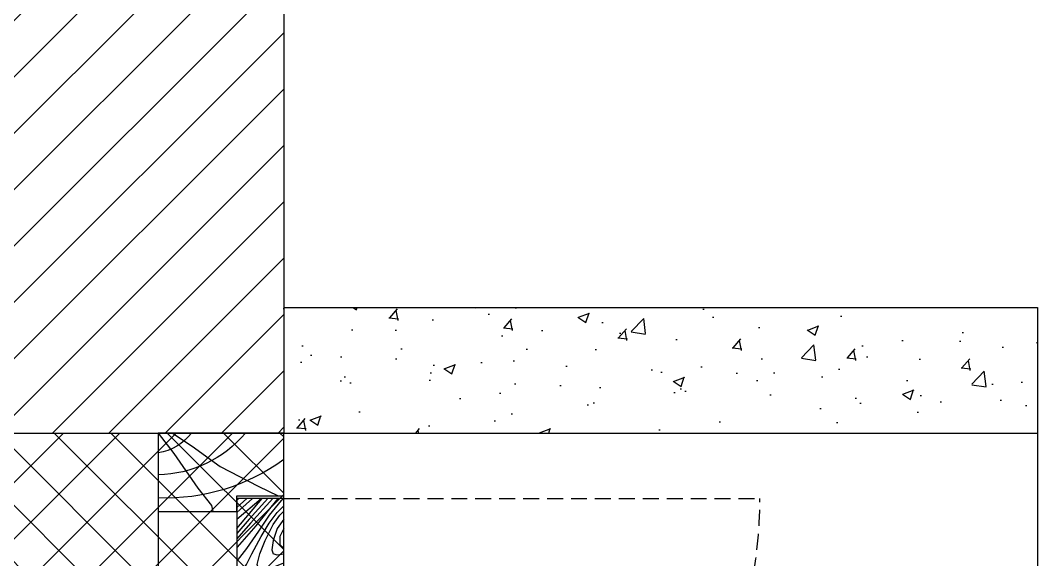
# Model space of a CAD drawing. Header units: metres. Extents: x -16 to 65907, y -5261 to 15511.
# Drawn here: x 18680.2 to 18761.2, y 4684.6 to 4727.5 of the extents above; entities that cross this region are included whole.
import ezdxf

# ---------------------------------------------------------------- set-up
doc = ezdxf.new("R2010")
doc.units = ezdxf.units.M
doc.linetypes.add('DASHED', pattern=[19.049999999999997, 12.7, -6.35])
for name, color, linetype in [('BC-DIMENSION', 8, 'Continuous'), ('BC-GREYCOLOR', 8, 'Continuous'), ('BC-HATCH', 8, 'Continuous'), ('BC-JOINERY', 93, 'Continuous'), ('BC-WALLS', 1, 'Continuous'), ('BC-WHITECOLOR', 7, 'Continuous')]:
    doc.layers.add(name, color=color, linetype=linetype)

# ---------------------------------------------------------------- blocks, each defined once
blk = doc.blocks.new('BC-JN-FRAME-SIDE')
at = {"layer": 'BC-HATCH'}
for points in [[(0, -3.869422019608464), (-1.059480816205905, -2.289832439077145), (-2.662863268902584, -0.06291236589277105), (-4.236553453949455, 2.965698933638123), (-5, 4.53750064608721)], [(-0.009745613133418374, -5), (-1.623633901413996, -3.74475355355753), (-4.38501479216211, -1.844448424440998), (-5.780551371361071, -0.7458345216691669), (-6.25, -0.6604802255533286)]]:
    blk.add_lwpolyline(points, dxfattribs=at)
for centre, radius, start, end in [((10.74891818470496, -4.398558543003674), 15.93041491976079, 143.8447123978933, 182.1636755238791), ((5.97501315784757, -5.203664711301826), 9.312683969915357, 129.9111920759715, 178.7468640817607), ((2.647475653735455, -5.732592206475601), 4.29762062523463, 128.0270103061608, 170.1851666807064)]:
    blk.add_arc(centre, radius, start, end, dxfattribs=at)
at = {"layer": 'BC-JOINERY'}
for p, q in [((-5, 1.25), (-5, 5)), ((-5, 5), (0, 5)), ((0, 5), (0, -5)), ((-6.25, -5), (-6.25, 1.25)), ((-6.25, 1.25), (-5, 1.25)), ((0, -5), (-6.25, -5))]:
    blk.add_line(p, q, dxfattribs=at)

msp = doc.modelspace()

# ---------------------------------------------------------------- hatches: boundary and pattern name
at = {"layer": 'BC-DIMENSION', "linetype": 'Continuous'}
h = msp.add_hatch(dxfattribs=at)
h.set_pattern_fill('ANSI31', color=256, style=0)
h.set_pattern_definition([(45, (-1743.164061428644, 7235.693823972122), (-2.245064030267288, 2.245064030267288), [])])
h.paths.add_polyline_path([(18701.21325200211, 4694.646478359503), (18701.21325200211, 5009.765512145541), (18688.21325200213, 5009.765512145543), (18685.15278688815, 5009.765512145542), (18680.86598336975, 5009.765512145542), (18679.34382998252, 5009.765512145541), (18678.21325200212, 5009.765512145541), (18678.21325200211, 4694.646478359503)])
h.paths.add_polyline_path([(18574.21325200211, 4567.636732746362), (18574.21325200211, 4590.636732746362), (18348.21325200211, 4590.636732746362), (18348.21325200211, 5021.265512145541), (18325.21325200211, 5021.265512145541), (18325.21325200211, 4757.06551214554), (18325.21325200211, 4590.636732746377), (18315.21325200211, 4590.636732746377), (18315.21325200211, 4580.636732746377), (18325.21325200211, 4580.636732746377), (18325.2132520021, 4567.636732746362)])
h.paths.add_polyline_path([(18225.21325200211, 4580.636732746377), (18225.21325200211, 4590.636732746377), (18044.21325200211, 4590.636732746377), (18044.21325200211, 4567.636732746361), (18215.21325200211, 4567.636732746362), (18215.21325200212, 4580.636732746377)])
h.paths.add_polyline_path([(18193.21325200212, 4734.06551214554), (18193.21325200212, 4757.06551214554), (18051.31174733733, 4757.06551214554), (18051.32616519669, 4734.06551214554)])
h.paths.add_polyline_path([(17862.21325200212, 4857.065512145541), (17862.21325200212, 5011.265512145534), (17849.21325200207, 5011.265512145534), (17846.15278688808, 5011.265512145533), (17841.86598336968, 5011.265512145534), (17840.34382998246, 5011.265512145534), (17839.2132520021, 5011.265512145534), (17839.21325200212, 4857.065512145541), (17842.2737171161, 4857.065512145541), (17846.5605206345, 4857.065512145541), (17848.08267402173, 4857.065512145541), (17849.21325200211, 4857.065512145541)])
h.paths.add_polyline_path([(17862.21325200211, 4722.636732746362), (17862.21325200212, 4757.065512145541), (17839.21325200212, 4757.065512145541), (17839.21325200211, 4722.636732746362)])
h = msp.add_hatch(dxfattribs=at)
h.set_pattern_fill('AR-CONC', color=256, scale=0.05, style=0)
h.set_pattern_definition([(50, (-1743.164061428644, 7235.693823972122), (9.109233449800199, -0.7969542769451536), [0.9524999999999999, -10.4775]), (355, (-1743.164061428644, 7235.693823972122), (-1.762141298783349, 9.552832144109), [0.762, -8.382]), (100.451, (-1742.404961428644, 7235.627411472122), (7.347125083297965, 8.755834391014593), [0.8095000000000001, -8.9045]), (46.1842, (-1743.164061428644, 7238.233823972122), (13.5539520446065, -2.102116396636358), [1.42875, -15.71625]), (96.6356, (-1742.034566428644, 7238.058648972122), (11.87021172331186, 12.37127779450246), [1.21425, -13.35675]), (351.1840000000001, (-1743.164061428644, 7238.233823972122), (11.87023029069669, 12.3712558930299), [1.143, -12.573]), (21, (-1741.894061428644, 7237.598823972122), (7.580743991769165, -5.113275925838124), [0.9525000000000001, -10.4775]), (326, (-1741.894061428644, 7237.598823972122), (3.090101417382363, 9.209398306115961), [0.7619999999999998, -8.381999999999996]), (71.4514, (-1741.262336428644, 7237.172718972122), (10.67082453850622, 4.096142885802871), [0.8095000000000001, -8.9045]), (37.50000000000001, (-1743.164061428644, 7235.693823972122), (0.1544301625295909, 4.227751943657656), [0, -8.2804, 0, -8.509, 0, -8.41375]), (7.499999999999999, (-1743.164061428644, 7235.693823972122), (3.340983125515288, 5.009028740905975), [0, -4.851399999999999, 0, -8.089899999999997, 0, -3.20675]), (327.5, (-1745.996161428644, 7235.693823972122), (6.77952975834357, -0.2864371996336729), [0, -3.175, 0, -9.905999999999999, 0, -13.1445]), (317.5, (-1747.266161428644, 7235.693823972122), (7.406459069300903, 1.271324551666651), [0, -4.1275, 0, -6.5786, 0, -9.334499999999998])])
h.paths.add_polyline_path([(18761.21325200211, 4694.646478359503), (18761.21325200211, 4704.646478359503), (18701.21325200211, 4704.646478359503), (18701.21325200211, 4694.646478359503)])
h = msp.add_hatch(dxfattribs=at)
h.set_pattern_fill('ANSI37', color=256, style=0)
h.set_pattern_definition([(45, (-2182.322463859509, 7235.693823972122), (-2.245064030267288, 2.245064030267288), []), (135, (-2182.322463859509, 7235.693823972122), (-2.245064030267288, -2.245064030267288), [])])
h.paths.add_polyline_path([(18678.21325200211, 4694.646478359503), (18701.21325200212, 4694.646478359503), (18701.21325200212, 4567.636732746362), (18574.21325200211, 4567.636732746362), (18574.21325200211, 4590.636732746362), (18678.21325200212, 4590.636732746359)])
at = {"layer": 'BC-HATCH'}
h = msp.add_hatch(dxfattribs=at)
h.set_pattern_fill('WOOD-F4', color=256, scale=15, angle=45, style=0, pattern_type=2)
h.set_pattern_definition([(75.963757, (18695.66013098295, 4700.486155415209), (10.6066016578651, 53.03300861335508), [0.8746427999999999, -86.5896345]), (48.814075, (18695.97832903449, 4698.258768630208), (137.8858154516269, 159.0990188171389), [2.2549944, -223.24444155]), (241.699244, (18696.29652729815, 4700.486155415209), (-21.21320344852924, -42.42640684994189), [1.566046049999998, -155.0385536999997]), (55.30484599999999, (18695.7661974244, 4698.683033335316), (42.42640689854969, 63.63961032492622), [1.677051, -166.02805485]), (34.695154, (18703.40295055514, 4691.046280204567), (74.24621202472696, 53.03300860114344), [1.677051, -166.02805485]), (208.300756, (18705.20607263504, 4691.576610078325), (-95.45941547706472, -53.03300861864329), [1.566046049999998, -155.0385536999997]), (40.91438299999999, (18702.76655423994, 4691.682676095504), (10.60660176032919, 10.60660167886703), [2.10535035, -208.429671]), (41.18592499999996, (18702.97868585004, 4691.25841181466), (10.60660177784402, 10.60660170238081), [2.2549944, -223.24444155]), (14.03624300000001, (18705.20607263504, 4690.940213763125), (31.81980523176637, 10.60660168558895), [0.8746427999999999, -86.5896345]), (34.695154, (18697.99358219414, 4696.455645171455), (74.24621202472696, 53.03300860114344), [1.677051, -166.02805485]), (208.300756, (18699.79670427404, 4696.985975045213), (-95.45941547706472, -53.03300861864329), [1.566046049999998, -155.0385536999997]), (241.699244, (18701.49376107921, 4695.288918876432), (-21.21320344852924, -42.42640684994189), [1.566046049999998, -155.0385536999997]), (55.30484599999999, (18700.96343067513, 4693.485796266209), (42.42640689854969, 63.63961032492622), [1.677051, -166.02805485]), (45, (18703.40294896415, 4692.955466498516), (-10.60660171779821, 10.60660171779821), [3.15, -11.85]), (228.8140749999997, (18704.46360796921, 4695.076785675349), (-137.8858154516269, -159.099018817139), [2.254994399999999, -223.24444155]), (49.085617, (18696.50865784759, 4697.728437271525), (127.2792125987342, 148.492415948291), [2.105350349999995, -208.4296709999997]), (49.085617, (18696.40259183041, 4698.046635323059), (127.2792125987342, 148.492415948291), [2.105350349999995, -208.4296709999997]), (40.91438299999999, (18697.03898793348, 4697.198107185636), (10.60660176032919, 10.60660167886703), [2.10535035, -208.429671]), (40.91438299999999, (18697.35718598501, 4697.092041168457), (10.60660176032919, 10.60660167886703), [2.10535035, -208.429671]), (41.18592499999996, (18697.56931748904, 4696.667776781548), (10.60660177784402, 10.60660170238081), [2.2549944, -223.24444155]), (14.03624300000001, (18699.79670448617, 4696.349578730013), (31.81980523176637, 10.60660168558895), [0.8746427999999999, -86.5896345]), (40.91438299999999, (18702.44835480955, 4691.788740309558), (10.60660176032919, 10.60660167886703), [2.10535035, -208.429671]), (40.91438299999999, (18702.76655286109, 4691.682674292381), (10.60660176032919, 10.60660167886703), [2.10535035, -208.429671]), (75.963757, (18700.85736518828, 4695.288919088564), (10.6066016578651, 53.03300861335508), [0.8746427999999999, -86.5896345]), (48.814075, (18701.17556143669, 4693.061531348968), (137.8858154516269, 159.0990188171389), [2.2549944, -223.24444155]), (49.085617, (18701.59982667213, 4692.849400481339), (127.2792125987342, 148.492415948291), [2.105350349999995, -208.4296709999997]), (49.085617, (18701.70589268931, 4692.531202429805), (127.2792125987342, 148.492415948291), [2.105350349999995, -208.4296709999997]), (45, (18693.0084808717, 4695.925316782622), (-10.60660171779821, 10.60660171779821), [1.8, -13.2]), (36.86989799999994, (18692.15995199182, 4695.28892078562), (10.60660166443862, 10.60660167556139), [1.060660200000002, -105.0053616000003]), (30.96375699999997, (18691.0992916079, 4694.65252447042), (10.60660166817387, 10.60660173851992), [1.23693165, -60.60965475]), (28.30075599999994, (18689.72043444525, 4693.910062774438), (95.45941547706475, 53.03300861864319), [1.56604605, -155.0385537]), (26.56505100000001, (18688.87190620176, 4693.485798599661), (10.60660175001415, 10.60660175153479), [0.94868325, -46.4854812]), (33.69006799999999, (18687.59911325316, 4692.637270356171), (10.60660172658038, 10.60660177727419), [1.52970585, -74.95558994999999]), (45, (18687.28091594409, 4692.319072198571), (-10.60660171779821, 10.60660171779821), [0.45, -14.55]), (225, (18689.1901042533, 4692.743336267283), (10.60660171779821, -10.60660171779822), [1.65, -13.35]), (217.874984, (18690.14469893823, 4693.485798069331), (-10.6066017343831, -10.60660175831362), [1.2093387, -119.7245334]), (214.6951539999999, (18691.52355631301, 4694.440392648196), (-74.24621202472696, -53.03300860114345), [1.677051, -166.02805485]), (213.690068, (18692.79634809489, 4695.28892078562), (-10.60660172658038, -10.60660177727419), [1.52970585, -74.95558994999999]), (219.289407, (18693.96307492024, 4696.243514940222), (-10.60660168060731, -10.60660175262315), [1.507481399999998, -149.2406564999997]), (225, (18690.25076442508, 4692.743336267283), (10.60660171779821, -10.60660171779822), [2.4, -12.6]), (221.185925, (18691.9478195332, 4694.228259128916), (-10.60660177784401, -10.60660170238081), [2.2549944, -223.24444155]), (218.990994, (18694.17520727279, 4696.031381951271), (-116.6726188500274, -95.4594154286551), [2.86574595, -283.70884965]), (45, (18692.79634883735, 4696.137448816978), (-10.60660171779821, 10.60660171779821), [1.8, -13.2]), (35.53767799999999, (18692.05388618677, 4695.607118625022), (10.60660169620562, 10.60660163372791), [0.9124144499999988, -90.32902544999985]), (26.56505100000001, (18690.78109451097, 4694.970722840152), (10.60660175001415, 10.60660175153479), [1.42302495, -46.0111395]), (21.80140900000001, (18689.72043433919, 4694.546457922913), (74.24621207039495, 31.81980519501736), [1.14236595, -113.09422845]), (14.03624300000001, (18688.87190630783, 4694.334327055282), (31.81980523176637, 10.60660168558895), [0.8746427999999999, -86.5896345]), (341.5650509999999, (18688.55370846843, 4694.440392648196), (21.213203601618, -2.078639069202914e-07), [0.3354102, -33.20560965]), (161.565051, (18690.03863270892, 4695.501052819975), (-21.213203601618, 2.07863896095617e-07), [0.3354102, -33.20560965]), (188.1301019999997, (18690.78109461703, 4695.607118625022), (-53.03300861212606, -10.60660168697606), [0.7499999999999999, -74.2499994]), (198.4349489999997, (18691.7356885595, 4695.925316888689), (-10.60660169687706, -10.60660166757012), [1.006230599999999, -32.53478924999999]), (215.537678, (18693.22061237573, 4696.985976848336), (-10.60660169620562, -10.60660163372791), [1.82482875, -89.41661115000002]), (180, (18691.84175478881, 4697.516306934226), (-10.6066017, -10.6066017), [0.2121321, -21.0010713]), (210.9637569999999, (18692.37208434437, 4697.834505303958), (-10.60660166817387, -10.60660173851993), [0.6184658999999989, -61.22812049999993]), (161.565051, (18691.0992928807, 4696.561712991756), (-21.213203601618, 2.07863896095617e-07), [0.3354102, -33.20560965]), (203.1985909999999, (18691.84175436455, 4696.879911043289), (-42.42640687126905, -21.21320341309888), [0.8077747499999991, -79.96969904999989]), (216.8698979999999, (18692.69028207771, 4697.516307146358), (-10.6066016644386, -10.6066016755614), [1.0606602, -105.0053616]), (180, (18691.09929266856, 4696.137448710912), (-10.6066017, -10.6066017), [0.6363961499999999, -20.57680725]), (206.5650509999999, (18691.52355663121, 4696.349581063466), (-10.60660175001415, -10.60660175153479), [0.4743417000000001, -46.95982275000001]), (210.9637569999999, (18692.05388629284, 4696.667779115), (-10.60660166817387, -10.60660173851993), [0.6184658999999989, -61.22812049999993]), (216.8698979999999, (18692.90241411206, 4697.304175112003), (-10.6066016644386, -10.6066016755614), [1.0606602, -105.0053616]), (108.434949, (18694.70553714655, 4700.167957469742), (-10.60660166757012, 10.60660169687705), [0.3354102, -33.20560965]), (81.869898, (18694.59947102331, 4699.42549524343), (1.736962906839778e-08, 21.21320341438322), [0.75, -74.24999940000001]), (71.565051, (18694.28127307784, 4698.470901194893), (2.078638952629497e-07, 21.213203601618), [1.0062306, -32.53478925]), (54.46232199999999, (18693.22061301212, 4696.9859772726), (42.42640835564569, 63.63961171897343), [1.82482875, -89.41661115000001]), (90, (18692.69028282017, 4698.364835177716), (-10.6066017, 10.6066017), [0.2121321, -21.0010713]), (59.03624299999999, (18692.3720848747, 4697.834505197891), (21.21320488507491, 42.42640838942795), [0.6184659, -61.2281205]), (90, (18694.06914104348, 4699.107297297961), (-10.6066017, 10.6066017), [0.6363961499999999, -20.57680725]), (63.434949, (18693.85700879699, 4698.683033229249), (10.6066013505632, 31.81980478198881), [0.4743416999999994, -46.95982274999992]), (59.03624299999999, (18693.53881106366, 4698.152703249426), (21.21320488507491, 42.42640838942795), [0.6184659, -61.2281205]), (53.130102, (18692.90241496059, 4697.304175324133), (53.0330118389298, 74.24621526219299), [1.0606602, -105.0053616]), (108.434949, (18693.64487697477, 4699.107297297961), (-10.60660166757012, 10.60660169687705), [0.3354102, -33.20560965]), (66.801409, (18693.32667913537, 4698.364835177716), (10.60660169810313, 31.8198052181645), [0.80777475, -79.96969905]), (53.130102, (18692.69028292624, 4697.516307358491), (53.0330118389298, 74.24621526219299), [1.0606602, -105.0053616]), (68.198591, (18695.23586712638, 4699.425494819166), (10.60660177378255, 31.81980513536498), [1.14236595, -113.09422845]), (63.434949, (18694.59947091724, 4698.152703143361), (10.6066013505632, 31.81980478198881), [1.423024949999998, -46.01113949999992]), (54.46232199999999, (18694.06914114955, 4697.410241341312), (42.42640835564569, 63.63961171897343), [0.91241445, -90.32902545]), (233.130102, (18694.91766928697, 4698.046637444379), (-53.03301183892982, -74.24621526219298), [1.0606602, -105.0053616]), (239.036243, (18695.55406528397, 4699.107297297961), (-21.21320488507489, -42.42640838942796), [1.23693165, -60.60965475]), (51.00900600000001, (18694.17520769706, 4696.031382587668), (84.85281368238536, 106.0660172101588), [2.86574595, -283.70884965]), (56.309932, (18694.91766896877, 4697.410240810982), (31.81980742103963, 53.03301093013147), [1.52970585, -74.95558994999999]), (50.710593, (18693.96307502631, 4696.243514834156), (84.85281625656344, 106.0660197593209), [1.507481399999998, -149.2406564999997]), (315, (18690.35683023012, 4696.243515046289), (10.60660171779822, 10.60660171779821), [0.1500003, -14.8499997]), (315, (18693.96307481417, 4699.84975963034), (10.60660171779822, 10.60660171779821), [0.1500003, -14.8499997]), (39.289407, (18700.96343205398, 4689.243157806476), (10.60660168060731, 10.60660175262315), [1.507481399999995, -149.2406564999997]), (33.69006799999999, (18702.13015803081, 4690.197751748946), (10.60660172658038, 10.60660177727419), [1.52970585, -74.95558994999999]), (38.99099399999997, (18700.7512998075, 4689.455290477227), (116.6726188500274, 95.45941542865509), [2.86574595, -283.70884965]), (210.9637569999999, (18703.82721451779, 4690.834148064146), (-10.60660166817387, -10.60660173851993), [1.236931649999998, -60.60965474999993]), (216.8698979999999, (18702.76655466421, 4690.197752067143), (-10.6066016644386, -10.6066016755614), [1.0606602, -105.0053616]), (35.53767799999999, (18702.13015856114, 4689.34922392972), (10.60660169620562, 10.60660163372791), [0.9124144499999988, -90.32902544999985]), (26.56505100000001, (18702.87262025712, 4689.879553803476), (10.60660175001415, 10.60660175153479), [1.42302495, -46.0111395]), (21.80140900000001, (18704.14541203899, 4690.515949906546), (74.24621207039495, 31.81980519501736), [1.14236595, -113.09422845]), (36.86989799999994, (18702.23622457832, 4687.970365706405), (10.60660166443862, 10.60660167556139), [1.060660200000002, -105.0053616000003]), (23.19859100000002, (18703.08475239755, 4688.606761915539), (42.42640687126904, 21.21320341309891), [0.80777475, -79.96969905]), (341.5650509999999, (18703.82721451779, 4688.924959754941), (21.213203601618, -2.078639069202914e-07), [0.3354102, -33.20560965]), (36.86989799999994, (18702.02409254396, 4688.182497740762), (10.60660166443862, 10.60660167556139), [1.060660200000002, -105.0053616000003]), (30.96375699999997, (18702.87262046925, 4688.81889384383), (10.60660166817387, 10.60660173851992), [0.6184659, -61.2281205]), (26.56505100000001, (18703.40295034301, 4689.137091683232), (10.60660175001415, 10.60660175153479), [0.4743417, -46.95982275]), (360, (18703.82721451779, 4689.349223823653), (10.6066017, 10.6066017), [0.6363961499999999, -20.57680725]), (30.96375699999997, (18702.55442241772, 4687.652167654872), (10.60660166817387, 10.60660173851992), [0.6184659, -61.2281205]), (360, (18703.08475239755, 4687.970365600339), (10.6066017, 10.6066017), [0.2121321, -21.0010713]), (35.53767799999999, (18701.70589449243, 4688.500695792295), (10.60660169620562, 10.60660163372791), [1.824828749999998, -89.41661114999985]), (18.43494900000001, (18703.19081841472, 4689.561355858009), (10.60660169687705, 10.60660166757012), [1.0062306, -32.53478925]), (8.130101999999985, (18704.14541246326, 4689.879553803476), (53.03300861212606, 10.60660168697606), [0.75, -74.24999940000001]), (341.5650509999999, (18704.88787468957, 4689.985619926721), (21.213203601618, -2.078639069202914e-07), [0.3354102, -33.20560965]), (233.130102, (18702.02409233183, 4688.182496892233), (-53.03301183892982, -74.24621526219298), [1.0606602, -105.0053616]), (239.036243, (18701.38769633483, 4687.333969073007), (-21.21320488507489, -42.42640838942796), [0.6184659, -61.2281205]), (243.434949, (18701.06949828329, 4686.803639411381), (-10.60660135056322, -31.81980478198881), [0.4743417, -46.95982275]), (270, (18700.85736593074, 4686.379375448735), (10.6066017, -10.6066017), [0.6363961499999999, -20.57680725]), (233.130102, (18702.23622436619, 4687.970364857877), (-53.03301183892982, -74.24621526219298), [1.0606602, -105.0053616]), (246.8014089999999, (18701.59982826312, 4687.121837144718), (-10.60660169810316, -31.81980521816449), [0.8077747500000024, -79.96969905000016]), (288.434949, (18701.28163021159, 4686.379375660867), (10.60660166757011, -10.60660169687706), [0.3354102, -33.20560965]), (239.036243, (18702.55442252379, 4687.652167124542), (-21.21320488507489, -42.42640838942796), [0.6184659, -61.2281205]), (270, (18702.23622415405, 4687.121837568981), (10.6066017, -10.6066017), [0.2121321, -21.0010713]), (234.462322, (18701.70589406816, 4688.5006951559), (-42.4264083556457, -63.63961171897341), [1.82482875, -89.41661115000001]), (251.565051, (18700.64523410852, 4687.015771339672), (-2.078639060876242e-07, -21.213203601618), [1.0062306, -32.53478925]), (261.869898, (18700.32703584485, 4686.061177397202), (-1.736963156639959e-08, -21.21320341438322), [0.75, -74.24999940000001]), (288.434949, (18700.22097003981, 4685.318715489088), (10.60660166757011, -10.60660169687706), [0.3354102, -33.20560965]), (108.434949, (18699.16030986802, 4683.833791248596), (-10.60660166757012, 10.60660169687705), [0.3354102, -33.20560965]), (75.963757, (18699.05424427511, 4684.151989087998), (10.6066016578651, 53.03300861335508), [0.8746427999999999, -86.5896345]), (68.198591, (18699.26637514274, 4685.000517119356), (10.60660177378255, 31.81980513536498), [1.14236595, -113.09422845]), (63.434949, (18699.69064005998, 4686.061177291135), (10.6066013505632, 31.81980478198881), [1.423024949999998, -46.01113949999992]), (54.46232199999999, (18700.32703584485, 4687.333968966942), (42.42640835564569, 63.63961171897343), [0.91241445, -90.32902545]), (45, (18700.85736603681, 4688.076431617518), (-10.60660171779821, 10.60660171779821), [1.8, -13.2]), (229.085617, (18698.52391355282, 4687.440035620516), (-127.2792125987341, -148.492415948291), [2.10535035, -208.429671]), (225, (18697.14505543558, 4685.849045256779), (10.60660171779821, -10.60660171779822), [2.4, -12.6]), (231.009006, (18700.7512991711, 4689.455290052962), (-84.85281368238543, -106.0660172101588), [2.865745949999995, -283.7088496499994]), (228.8140749999997, (18698.94817634875, 4687.227902313368), (-137.8858154516269, -159.099018817139), [2.254994399999999, -223.24444155]), (225, (18697.46325348711, 4685.530847205247), (10.60660171779821, -10.60660171779822), [2.4, -12.6]), (230.710593, (18700.96343216005, 4689.243157700409), (-84.85281625656349, -106.0660197593209), [1.5074814, -149.2406565]), (236.309932, (18700.00883800545, 4688.076430875056), (-31.81980742103964, -53.03301093013147), [1.52970585, -74.95558994999999]), (235.304846, (18699.16030986802, 4686.803639093184), (-42.4264068985497, -63.63961032492622), [1.677051000000005, -166.0280548500003]), (232.125016, (18698.20571528916, 4685.424781718398), (-63.63961445479403, -84.85281791153572), [1.2093387, -119.7245334]), (225, (18697.46325348711, 4684.470187033466), (10.60660171779821, -10.60660171779822), [1.65, -13.35]), (45, (18697.0389894184, 4682.560998724263), (-10.60660171779821, 10.60660171779821), [0.45, -14.55]), (56.309932, (18697.357187576, 4682.879196033334), (31.81980742103963, 53.03301093013147), [1.52970585, -74.95558994999999]), (63.434949, (18698.20571581949, 4684.151988981933), (10.6066013505632, 31.81980478198881), [0.9486832499999988, -46.48548119999992]), (61.69924399999999, (18698.62997999427, 4685.000517225421), (21.21320344852924, 42.4264068499419), [1.56604605, -155.0385537]), (59.03624299999999, (18699.37244169025, 4686.379374388075), (21.21320488507491, 42.42640838942795), [1.23693165, -60.60965475]), (53.130102, (18700.00883800545, 4687.440034771988), (53.0330118389298, 74.24621526219299), [1.0606602, -105.0053616]), (45, (18700.64523400245, 4688.288563651874), (-10.60660171779821, 10.60660171779821), [1.8, -13.2]), (135, (18700.96343226612, 4685.636913010291), (-10.60660171779821, -10.60660171779821), [0.1500003, -14.8499997]), (135, (18704.56967685017, 4689.243157594344), (-10.60660171779821, -10.60660171779821), [0.1500003, -14.8499997]), (227.862405, (18700.53916681855, 4689.667419223536), (-190.918847779457, -212.132051155726), [3.0037476, -297.3710421]), (42.137595, (18700.53916819741, 4689.667421026658), (10.6066017583034, 10.60660169371191), [3.0037476, -297.3710421]), (40.426079, (18700.53916607609, 4690.515948315554), (148.4924240294037, 127.279220557369), [3.761980799999999, -372.43612665]), (229.573921, (18702.97868478938, 4693.379731097558), (-116.6726188032863, -137.8858223207973), [3.761980799999999, -372.43612665]), (48.012788, (18694.59946900805, 4695.60711788256), (180.3121959629539, 201.525399357518), [2.8539447, -282.5404722]), (47.862405, (18694.38733644337, 4695.819246204605), (190.918847779457, 212.1320511557261), [3.0037476, -297.3710421]), (41.98721199999999, (18694.91766684745, 4695.28891919463), (10.60660174801655, 10.60660170938763), [2.8539447, -282.5404722]), (42.137595, (18695.12979994247, 4695.076786099614), (10.6066017583034, 10.60660169371191), [3.0037476, -297.3710421]), (39.289407, (18695.55406379905, 4694.652522667297), (10.60660168060731, 10.60660175262315), [1.507481399999995, -149.2406564999997]), (33.69006799999999, (18696.72078977587, 4695.607116609767), (10.60660172658038, 10.60660177727419), [1.52970585, -74.95558994999999]), (38.99099399999997, (18695.34193155256, 4694.864655550183), (116.6726188500274, 95.45941542865509), [2.86574595, -283.70884965]), (210.9637569999999, (18698.41784626286, 4696.243512924967), (-10.60660166817387, -10.60660173851993), [1.236931649999998, -60.60965474999993]), (216.8698979999999, (18697.35718640927, 4695.607116927967), (-10.6066016644386, -10.6066016755614), [1.0606602, -105.0053616]), (35.53767799999999, (18696.72079020014, 4694.758588896609), (10.60660169620562, 10.60660163372791), [0.9124144499999988, -90.32902544999985]), (26.56505100000001, (18697.46325200219, 4695.2889186643), (10.60660175001415, 10.60660175153479), [1.42302495, -46.0111395]), (21.80140900000001, (18698.73604378406, 4695.925314767367), (74.24621207039495, 31.81980519501736), [1.14236595, -113.09422845]), (41.98721199999999, (18700.32703372353, 4689.879552318554), (10.60660174801655, 10.60660170938763), [2.8539447, -282.5404722]), (42.137595, (18700.53916681855, 4689.667419223536), (10.6066017583034, 10.60660169371191), [3.0037476, -297.3710421]), (54.46232199999999, (18699.26637429421, 4692.213003741875), (42.42640835564569, 63.63961171897343), [0.91241445, -90.32902545]), (63.434949, (18699.7967046983, 4692.955466604583), (10.6066013505632, 31.81980478198881), [1.423024949999998, -46.01113949999992]), (68.198591, (18700.43309995284, 4694.228258598586), (10.60660177378255, 31.81980513536498), [1.14236595, -113.09422845]), (239.036243, (18700.75129842864, 4693.910059698524), (-21.21320488507489, -42.42640838942796), [1.23693165, -60.60965475]), (233.130102, (18700.1149025377, 4692.849399738877), (-53.03301183892982, -74.24621526219298), [1.0606602, -105.0053616]), (51.00900600000001, (18699.37243956893, 4690.834146261023), (84.85281368238536, 106.0660172101588), [2.86574595, -283.70884965]), (50.710593, (18699.1603083831, 4691.046278083247), (84.85281625656344, 106.0660197593209), [1.507481399999998, -149.2406564999997]), (56.309932, (18700.1149025377, 4692.213003635808), (31.81980742103963, 53.03301093013147), [1.52970585, -74.95558994999999]), (47.862405, (18699.58457128509, 4690.622011362885), (190.918847779457, 212.1320511557261), [3.0037476, -297.3710421]), (48.012788, (18699.79670384977, 4690.409883040839), (180.3121959629539, 201.525399357518), [2.8539447, -282.5404722]), (45, (18694.4934035212, 4685.106581227345), (-10.60660171779821, 10.60660171779821), [0.8999999999999999, -14.1]), (41.18592499999996, (18695.12979909394, 4685.742977012215), (10.60660177784402, 10.60660170238081), [2.2549944, -223.24444155]), (40.426079, (18696.82685547486, 4687.227901783038), (148.4924240294037, 127.279220557369), [3.761980799999999, -372.43612665]), (49.57392100000001, (18697.25111986176, 4686.803638032524), (116.6726188032863, 137.8858223207973), [3.761980799999999, -372.43612665]), (221.987212, (18694.59946879592, 4695.607117246164), (-10.60660174801655, -10.60660170938763), [2.8539447, -282.5404722]), (220.914383, (18692.47814919482, 4693.697928618762), (-10.60660176032919, -10.60660167886703), [2.10535035, -208.429671]), (225, (18690.88715893715, 4692.319070395449), (10.60660171779821, -10.60660171779822), [2.550000000000001, -12.45]), (222.137595, (18694.38733782222, 4695.81924821986), (-10.6066017583034, -10.60660169371191), [3.003747599999996, -297.3710420999994]), (220.914383, (18692.15995114329, 4693.803994635939), (-10.60660176032919, -10.60660167886703), [2.10535035, -208.429671]), (225, (18690.56896088562, 4692.425136412626), (10.60660171779821, -10.60660171779822), [2.4, -12.6]), (36.86989799999994, (18696.82685632338, 4693.379730567228), (10.60660166443862, 10.60660167556139), [1.060660200000002, -105.0053616000003]), (23.19859100000002, (18697.67538414261, 4694.016126776362), (42.42640687126904, 21.21320341309891), [0.80777475, -79.96969905]), (341.5650509999999, (18698.41784615679, 4694.33432472183), (21.213203601618, -2.078639069202914e-07), [0.3354102, -33.20560965]), (36.86989799999994, (18696.61472428903, 4693.591862601584), (10.60660166443862, 10.60660167556139), [1.060660200000002, -105.0053616000003]), (30.96375699999997, (18697.46325221432, 4694.228258704653), (10.60660166817387, 10.60660173851992), [0.6184659, -61.2281205]), (26.56505100000001, (18697.99358208808, 4694.546456544053), (10.60660175001415, 10.60660175153479), [0.4743417, -46.95982275]), (360, (18698.41784636892, 4694.758588790542), (10.6066017, 10.6066017), [0.6363961499999999, -20.57680725]), (30.96375699999997, (18697.14505416279, 4693.061532515695), (10.60660166817387, 10.60660173851992), [0.6184659, -61.2281205]), (360, (18697.67538424868, 4693.379730567228), (10.6066017, 10.6066017), [0.2121321, -21.0010713]), (35.53767799999999, (18696.29652613143, 4693.910060759184), (10.60660169620562, 10.60660163372791), [1.824828749999998, -89.41661114999985]), (18.43494900000001, (18697.78145005372, 4694.970720824897), (10.60660169687705, 10.60660166757012), [1.0062306, -32.53478925]), (8.130101999999985, (18698.73604420832, 4695.2889186643), (53.03300861212606, 10.60660168697606), [0.75, -74.24999940000001]), (341.5650509999999, (18699.47850632857, 4695.394984893611), (21.213203601618, -2.078639069202914e-07), [0.3354102, -33.20560965]), (233.130102, (18696.61472397083, 4693.591861859121), (-53.03301183892982, -74.24621526219298), [1.0606602, -105.0053616]), (239.036243, (18695.97832797383, 4692.743334039896), (-21.21320488507489, -42.42640838942796), [0.6184659, -61.2281205]), (243.434949, (18695.66013002836, 4692.213004484337), (-10.60660135056322, -31.81980478198881), [0.4743417, -46.95982275]), (270, (18695.4479976758, 4691.788740521691), (10.6066017, -10.6066017), [0.6363961499999999, -20.57680725]), (233.130102, (18696.82685600519, 4693.379729824765), (-53.03301183892982, -74.24621526219298), [1.0606602, -105.0053616]), (246.8014089999999, (18696.19045990212, 4692.531202111607), (-10.60660169810316, -31.81980521816449), [0.8077747500000024, -79.96969905000016]), (288.434949, (18695.87226195665, 4691.788740521691), (10.60660166757011, -10.60660169687706), [0.3354102, -33.20560965]), (239.036243, (18697.14505416279, 4693.06153209143), (-21.21320488507489, -42.42640838942796), [0.6184659, -61.2281205]), (270, (18696.82685589912, 4692.531202641937), (10.6066017, -10.6066017), [0.2121321, -21.0010713]), (234.462322, (18696.29652581323, 4693.910060016721), (-42.4264083556457, -63.63961171897341), [1.82482875, -89.41661115000001]), (251.565051, (18695.23586585358, 4692.425136200495), (-2.078639060876242e-07, -21.213203601618), [1.0062306, -32.53478925]), (261.869898, (18694.91766758992, 4691.470542470156), (-1.736963156639959e-08, -21.21320341438322), [0.75, -74.24999940000001]), (288.434949, (18694.81160178487, 4690.728080349912), (10.60660166757011, -10.60660169687706), [0.3354102, -33.20560965]), (108.434949, (18693.75094161309, 4689.243156109419), (-10.60660166757012, 10.60660169687705), [0.3354102, -33.20560965]), (75.963757, (18693.64487602018, 4689.561354160954), (10.6066016578651, 53.03300861335508), [0.8746427999999999, -86.5896345]), (68.198591, (18693.85700688781, 4690.409881980179), (10.60660177378255, 31.81980513536498), [1.14236595, -113.09422845]), (63.434949, (18694.28127180505, 4691.470542364091), (10.6066013505632, 31.81980478198881), [1.423024949999998, -46.01113949999992]), (54.46232199999999, (18694.91766758992, 4692.743333827765), (42.42640835564569, 63.63961171897343), [0.91241445, -90.32902545]), (45, (18695.4479976758, 4693.485796584407), (-10.60660171779821, 10.60660171779821), [1.8, -13.2]), (228.0127879999999, (18694.91766705958, 4695.288919831027), (-180.3121959629539, -201.525399357518), [2.8539447, -282.5404722]), (229.085617, (18693.00847928071, 4693.167598532872), (-127.2792125987341, -148.492415948291), [2.10535035, -208.429671]), (225, (18691.6296210574, 4691.576608275202), (10.60660171779821, -10.60660171779822), [2.550000000000001, -12.45]), (227.862405, (18695.12979856361, 4695.076784084359), (-190.918847779457, -212.132051155726), [3.0037476, -297.3710421]), (229.085617, (18693.11454529789, 4692.849400481339), (-127.2792125987341, -148.492415948291), [2.10535035, -208.429671]), (225, (18691.73568707458, 4691.258410223668), (10.60660171779821, -10.60660171779822), [2.4, -12.6]), (231.009006, (18695.34193091617, 4694.864654913786), (-84.85281368238543, -106.0660172101588), [2.865745949999995, -283.7088496499994]), (228.8140749999997, (18693.53880819988, 4692.637267280256), (-137.8858154516269, -159.099018817139), [2.254994399999999, -223.24444155]), (225, (18692.05388512611, 4690.940212172135), (10.60660171779821, -10.60660171779822), [2.4, -12.6]), (230.710593, (18695.55406379905, 4694.652522667297), (-84.85281625656349, -106.0660197593209), [1.5074814, -149.2406565]), (236.309932, (18694.59946964445, 4693.485795841944), (-31.81980742103964, -53.03301093013147), [1.52970585, -74.95558994999999]), (235.304846, (18693.75094150702, 4692.213004060072), (-42.4264068985497, -63.63961032492622), [1.677051000000005, -166.0280548500003]), (232.125016, (18692.79634703423, 4690.834146791353), (-63.63961445479403, -84.85281791153572), [1.2093387, -119.7245334]), (225, (18692.05388512611, 4689.879552000354), (10.60660171779821, -10.60660171779822), [1.65, -13.35]), (45, (18691.6296210574, 4687.970363691152), (-10.60660171779821, 10.60660171779821), [0.45, -14.55]), (56.309932, (18691.947819215, 4688.288561000222), (31.81980742103963, 53.03301093013147), [1.52970585, -74.95558994999999]), (63.434949, (18692.79634756456, 4689.561354054887), (10.6066013505632, 31.81980478198881), [0.9486832499999988, -46.48548119999992]), (61.69924399999999, (18693.22061173933, 4690.409882086245), (21.21320344852924, 42.4264068499419), [1.56604605, -155.0385537]), (59.03624299999999, (18693.96307332925, 4691.788739354964), (21.21320488507491, 42.42640838942795), [1.23693165, -60.60965475]), (53.130102, (18694.59946964445, 4692.849399738877), (53.0330118389298, 74.24621526219299), [1.0606602, -105.0053616]), (45, (18695.23586564145, 4693.697928618762), (-10.60660171779821, 10.60660171779821), [1.8, -13.2]), (228.0127879999999, (18700.32703393566, 4689.879552954949), (-180.3121959629539, -201.525399357518), [2.8539447, -282.5404722]), (229.085617, (18698.41784615679, 4687.758231656796), (-127.2792125987341, -148.492415948291), [2.10535035, -208.429671]), (225, (18697.03898793348, 4686.167241399126), (10.60660171779821, -10.60660171779822), [2.550000000000001, -12.45]), (227.862405, (18700.53916543969, 4689.667417208283), (-190.918847779457, -212.132051155726), [3.0037476, -297.3710421]), (229.085617, (18698.52391217397, 4687.440033605261), (-127.2792125987341, -148.492415948291), [2.10535035, -208.429671]), (225, (18697.14505395065, 4685.849043347592), (10.60660171779821, -10.60660171779822), [2.4, -12.6]), (45, (18692.47814919482, 4687.121835553727), (-10.60660171779821, 10.60660171779821), [0.45, -14.55]), (33.69006799999999, (18692.79634714029, 4687.440033287064), (10.60660172658038, 10.60660177727419), [1.52970585, -74.95558994999999]), (26.56505100000001, (18694.06913945249, 4688.288561530554), (10.60660175001415, 10.60660175153479), [0.94868325, -46.4854812]), (28.30075599999994, (18694.91766748385, 4688.712825705331), (95.45941547706475, 53.03300861864319), [1.56604605, -155.0385537]), (30.96375699999997, (18696.2965259193, 4689.455287825577), (10.60660166817387, 10.60660173851992), [1.23693165, -60.60965475]), (36.86989799999994, (18697.35718640927, 4690.091684034712), (10.60660166443862, 10.60660167556139), [1.060660200000002, -105.0053616000003]), (45, (18698.20571412243, 4690.728080137779), (-10.60660171779821, 10.60660171779821), [1.8, -13.2]), (219.289407, (18699.1603083831, 4691.046278083247), (-10.60660168060731, -10.60660175262315), [1.507481399999998, -149.2406564999997]), (213.690068, (18697.99358198201, 4690.091683716512), (-10.60660172658038, -10.60660177727419), [1.52970585, -74.95558994999999]), (214.6951539999999, (18696.72078998801, 4689.243156003354), (-74.24621202472696, -53.03300860114345), [1.677051, -166.02805485]), (217.874984, (18695.3419311283, 4688.288562060884), (-10.6066017343831, -10.60660175831362), [1.2093387, -119.7245334]), (225, (18694.38733750403, 4687.54609962244), (10.60660171779821, -10.60660171779822), [1.65, -13.35]), (218.990994, (18699.37244020533, 4690.834146897419), (-116.6726188500274, -95.4594154286551), [2.86574595, -283.70884965]), (221.185925, (18697.14505342032, 4689.031023544733), (-10.60660177784401, -10.60660170238081), [2.2549944, -223.24444155]), (225, (18695.4479976758, 4687.54609962244), (10.60660171779821, -10.60660171779822), [2.4, -12.6]), (222.137595, (18699.58457266395, 4690.622013378138), (-10.6066017583034, -10.60660169371191), [3.003747599999996, -297.3710420999994]), (220.914383, (18697.35718598501, 4688.606759794219), (-10.60660176032919, -10.60660167886703), [2.10535035, -208.429671]), (225, (18695.76619572734, 4687.227901570905), (10.60660171779821, -10.60660171779822), [2.4, -12.6]), (221.987212, (18699.79670363764, 4690.409882404442), (-10.60660174801655, -10.60660170938763), [2.8539447, -282.5404722]), (220.914383, (18697.67538403655, 4688.50069377704), (-10.60660176032919, -10.60660167886703), [2.10535035, -208.429671]), (225, (18696.08439377887, 4687.121835553727), (10.60660171779821, -10.60660171779822), [2.550000000000001, -12.45]), (341.5650509999999, (18693.75094140096, 4689.243155897287), (21.213203601618, -2.078639069202914e-07), [0.3354102, -33.20560965]), (14.03624300000001, (18694.06913955856, 4689.13708956191), (31.81980523176637, 10.60660168558895), [0.8746427999999999, -86.5896345]), (21.80140900000001, (18694.91766716565, 4689.349221702333), (74.24621207039495, 31.81980519501736), [1.14236595, -113.09422845]), (26.56505100000001, (18695.9783277617, 4689.773485771045), (10.60660175001415, 10.60660175153479), [1.42302495, -46.0111395]), (35.53767799999999, (18697.25112028603, 4690.409882192312), (10.60660169620562, 10.60660163372791), [0.9124144499999988, -90.32902544999985]), (45, (18697.99358208808, 4690.940212172135), (-10.60660171779821, 10.60660171779821), [1.8, -13.2]), (215.537678, (18698.41784647499, 4691.788740415625), (-10.60660169620562, -10.60660163372791), [1.82482875, -89.41661115000002]), (198.4349489999997, (18696.9329219163, 4690.728080137779), (-10.60660169687706, -10.60660166757012), [1.006230599999999, -32.53478924999999]), (188.1301019999997, (18695.9783277617, 4690.409881874112), (-53.03300861212606, -10.60660168697606), [0.7499999999999999, -74.2499994]), (161.565051, (18695.23586564145, 4690.303816069068), (-21.213203601618, 2.07863896095617e-07), [0.3354102, -33.20560965]), (210.9637569999999, (18697.5693182315, 4692.637268446982), (-10.60660166817387, -10.60660173851993), [0.6184658999999989, -61.22812049999993]), (180, (18697.03898814561, 4692.319070395449), (-10.6066017, -10.6066017), [0.2121321, -21.0010713]), (216.8698979999999, (18697.88751649516, 4692.319070395449), (-10.6066016644386, -10.6066016755614), [1.0606602, -105.0053616]), (203.1985909999999, (18697.03898803954, 4691.682674398447), (-42.42640687126905, -21.21320341309888), [0.8077747499999991, -79.96969904999989]), (161.565051, (18696.29652581323, 4691.364476240847), (-21.213203601618, 2.07863896095617e-07), [0.3354102, -33.20560965]), (216.8698979999999, (18698.09964852952, 4692.106938361093), (-10.6066016644386, -10.6066016755614), [1.0606602, -105.0053616]), (210.9637569999999, (18697.25112017996, 4691.470542258025), (-10.60660166817387, -10.60660173851993), [0.6184658999999989, -61.22812049999993]), (206.5650509999999, (18696.72078988194, 4691.152343994358), (-10.60660175001415, -10.60660175153479), [0.4743417000000001, -46.95982275000001]), (180, (18696.29652602536, 4690.940212172135), (-10.6066017, -10.6066017), [0.6363961499999999, -20.57680725]), (135, (18695.66012971016, 4690.940212172135), (-10.60660171779821, -10.60660171779821), [0.3, -14.7]), (54.46232199999999, (18698.41784615679, 4691.788739673163), (42.42640835564569, 63.63961171897343), [1.82482875, -89.41661115000001]), (71.565051, (18699.4785065407, 4693.273664337918), (2.078638952629497e-07, 21.213203601618), [1.0062306, -32.53478925]), (81.869898, (18699.7967043801, 4694.228258916783), (1.736962906839778e-08, 21.21320341438322), [0.75, -74.24999940000001]), (108.434949, (18699.90277060941, 4694.97072103703), (-10.60660166757012, 10.60660169687705), [0.3354102, -33.20560965]), (59.03624299999999, (18697.5693182315, 4692.637268022719), (21.21320488507491, 42.42640838942795), [0.6184659, -61.2281205]), (90, (18697.8875160709, 4693.167598745004), (-10.6066017, 10.6066017), [0.2121321, -21.0010713]), (53.130102, (18698.09964821132, 4692.106937618631), (53.0330118389298, 74.24621526219299), [1.0606602, -105.0053616]), (59.03624299999999, (18698.73604442046, 4692.955466074251), (21.21320488507491, 42.42640838942795), [0.6184659, -61.2281205]), (63.434949, (18699.05424257805, 4693.485796690472), (10.6066013505632, 31.81980478198881), [0.4743416999999994, -46.95982274999992]), (90, (18699.26637429421, 4693.910060865251), (-10.6066017, 10.6066017), [0.6363961499999999, -20.57680725]), (135, (18699.26637429421, 4694.546456756186), (-10.60660171779821, -10.60660171779821), [0.3, -14.7]), (53.130102, (18697.88751617696, 4692.319069652986), (53.0330118389298, 74.24621526219299), [1.0606602, -105.0053616]), (66.801409, (18698.52391228003, 4693.167598214674), (10.60660169810313, 31.8198052181645), [0.80777475, -79.96969905]), (108.434949, (18698.84211043763, 4693.910060865251), (-10.60660166757012, 10.60660169687705), [0.3354102, -33.20560965]), (45, (18695.02373360709, 4684.576251141455), (-10.60660171779821, 10.60660171779821), [3.15, -11.85]), (243.434949, (18696.7207912608, 4701.3346836587), (-10.60660135056322, -31.81980478198881), [0.94868325, -46.4854812]), (52.125016, (18696.72079179113, 4700.061890922233), (63.63961445479403, 84.85281791153572), [1.2093387, -119.7245334]), (108.434949, (18695.87226333551, 4701.3346836587), (-10.60660166757012, 10.60660169687705), [0.3354102, -33.20560965]), (236.309932, (18697.56931939822, 4702.607475652702), (-31.81980742103964, -53.03301093013147), [1.52970585, -74.95558994999999]), (225, (18697.88751766189, 4702.925673916369), (10.60660171779821, -10.60660171779822), [0.4500000000000001, -14.55]), (45, (18697.46325359318, 4699.955825435386), (-10.60660171779821, 10.60660171779821), [2.4, -12.6]), (45, (18697.46325359318, 4701.016485607165), (-10.60660171779821, 10.60660171779821), [1.65, -13.35]), (45, (18704.35754460368, 4693.061534424883), (-10.60660171779821, 10.60660171779821), [2.4, -12.6]), (45, (18705.73640282699, 4692.743336373348), (-10.60660171779821, 10.60660171779821), [1.65, -13.35]), (45, (18704.67574265521, 4692.743336373348), (-10.60660171779821, 10.60660171779821), [2.4, -12.6]), (225, (18707.6455911362, 4693.167600442061), (10.60660171779821, -10.60660171779822), [0.4500000000000001, -14.55]), (213.690068, (18707.32739287253, 4692.849402178394), (-10.60660172658038, -10.60660177727419), [1.52970585, -74.95558994999999]), (341.5650509999999, (18706.05460087853, 4691.152346115678), (21.213203601618, -2.078639069202914e-07), [0.3354102, -33.20560965]), (37.87498399999993, (18704.78180814206, 4692.000874571301), (10.60660173438311, 10.60660175831361), [1.2093387, -119.7245334]), (206.5650509999999, (18706.05460077246, 4692.000874147036), (-10.60660175001415, -10.60660175153479), [0.9486832500000002, -46.48548120000001]), (225, (18705.100005239, 4695.713182945144), (10.60660171779821, -10.60660171779822), [0.9000000000000001, -14.1]), (45, (18697.8875160709, 4699.319427529196), (-10.60660171779821, 10.60660171779821), [2.55, -12.45]), (45, (18697.78145005372, 4699.637625580729), (-10.60660171779821, 10.60660171779821), [2.4, -12.6]), (45, (18698.62997819114, 4698.57696540895), (-10.60660171779821, 10.60660171779821), [2.55, -12.45]), (45, (18698.94817624268, 4698.470899391771), (-10.60660171779821, 10.60660171779821), [2.4, -12.6]), (45, (18700.32703446599, 4698.152701340238), (-10.60660171779821, 10.60660171779821), [1.65, -13.35]), (45, (18699.26637429421, 4698.152701340238), (-10.60660171779821, 10.60660171779821), [2.4, -12.6]), (225, (18702.2362227752, 4698.57696540895), (10.60660171779821, -10.60660171779822), [0.4500000000000001, -14.55]), (213.690068, (18701.9180246176, 4698.258767039218), (-10.60660172658038, -10.60660177727419), [1.52970585, -74.95558994999999]), (341.5650509999999, (18700.64523251753, 4696.561711082567), (21.213203601618, -2.078639069202914e-07), [0.3354102, -33.20560965]), (45, (18704.03934506722, 4693.167598532872), (-10.60660171779821, 10.60660171779821), [2.55, -12.45]), (45, (18704.35754311876, 4693.061532515695), (-10.60660171779821, 10.60660171779821), [2.4, -12.6]), (108.434949, (18701.06949679837, 4696.137447225988), (-10.60660166757012, 10.60660169687705), [0.3354102, -33.20560965]), (225, (18703.08475091262, 4697.728437271525), (10.60660171779821, -10.60660171779822), [0.4500000000000001, -14.55]), (236.309932, (18702.76655296715, 4697.41023847753), (-31.81980742103964, -53.03301093013147), [1.52970585, -74.95558994999999]), (45, (18702.66048684391, 4694.758588790542), (-10.60660171779821, 10.60660171779821), [2.4, -12.6]), (45, (18702.66048684391, 4695.819248962322), (-10.60660171779821, 10.60660171779821), [1.65, -13.35]), (45, (18702.97868489544, 4694.440390739009), (-10.60660171779821, 10.60660171779821), [2.4, -12.6]), (45, (18703.08475091262, 4694.122192687474), (-10.60660171779821, 10.60660171779821), [2.55, -12.45]), (37.87498399999993, (18699.37243978106, 4697.41023953819), (10.60660173438311, 10.60660175831361), [1.2093387, -119.7245334]), (206.5650509999999, (18700.64523251753, 4697.41023900786), (-10.60660175001415, -10.60660175153479), [0.9486832500000002, -46.48548120000001]), (243.434949, (18701.91802504186, 4696.137447119922), (-10.60660135056322, -31.81980478198881), [0.94868325, -46.4854812]), (52.125016, (18701.91802451153, 4694.864655444116), (63.63961445479403, 84.85281791153572), [1.2093387, -119.7245334])])
h.paths.add_polyline_path([(18701.21325200216, 4683.386732746362), (18701.21325200215, 4689.436732746361), (18697.46325200219, 4689.436732746361), (18697.46325200219, 4682.13673274636), (18699.03825200219, 4682.13673274636), (18699.03825200219, 4683.38673274636), (18699.63825200218, 4683.386732746362)])

# ---------------------------------------------------------------- linework, layer by layer
at = {"layer": 'BC-GREYCOLOR', "linetype": 'DASHED', "ltscale": 0.1}
msp.add_line((18701.21325200221, 4689.436732746365), (18739.112724294, 4689.436732746351), dxfattribs=at)
msp.add_arc((18701.21325200216, 4689.636732746366), 37.89999999999782, 270.000000000055, 359.6976461981953, dxfattribs=at)
at = {"layer": 'BC-JOINERY'}
msp.add_lwpolyline([(18699.63825200219, 4682.136732746362), (18701.21325200219, 4682.136732746362), (18701.21325200219, 4689.436732746361), (18697.46325200219, 4689.436732746361), (18697.46325200219, 4682.136732746362), (18699.03825200219, 4682.136732746362)], dxfattribs=at)
at = {"layer": 'BC-WALLS'}
for p, q in [((18701.21325200211, 5010.475512145541), (18701.21325200211, 4694.646478359503)), ((18701.21325200211, 4704.646478359503), (18761.21325200211, 4704.646478359503)), ((18761.21325200211, 4704.646478359503), (18761.21325200211, 4694.646478359503)), ((18678.21325200211, 4694.646478359503), (18701.21325200211, 4694.646478359503)), ((18701.21325200211, 4694.646478359503), (18761.21325200211, 4694.646478359503))]:
    msp.add_line(p, q, dxfattribs=at)
at = {"layer": 'BC-WHITECOLOR'}
for p, q in [((18761.21325200211, 4694.646478359503), (18761.21325200211, 4507.636732746362)), ((18701.21325200212, 4612.636732746366), (18701.21325200212, 4689.646478359503)), ((18691.21325200212, 4688.396478359503), (18691.21325200212, 4613.886732746366))]:
    msp.add_line(p, q, dxfattribs=at)

# ---------------------------------------------------------------- block references
at = {"layer": 'BC-JOINERY', "xscale": -1, "rotation": 270}
msp.add_blockref('BC-JN-FRAME-SIDE', (18696.21325200212, 4694.646478359503), dxfattribs=at)

doc.saveas('drawing.dxf')
